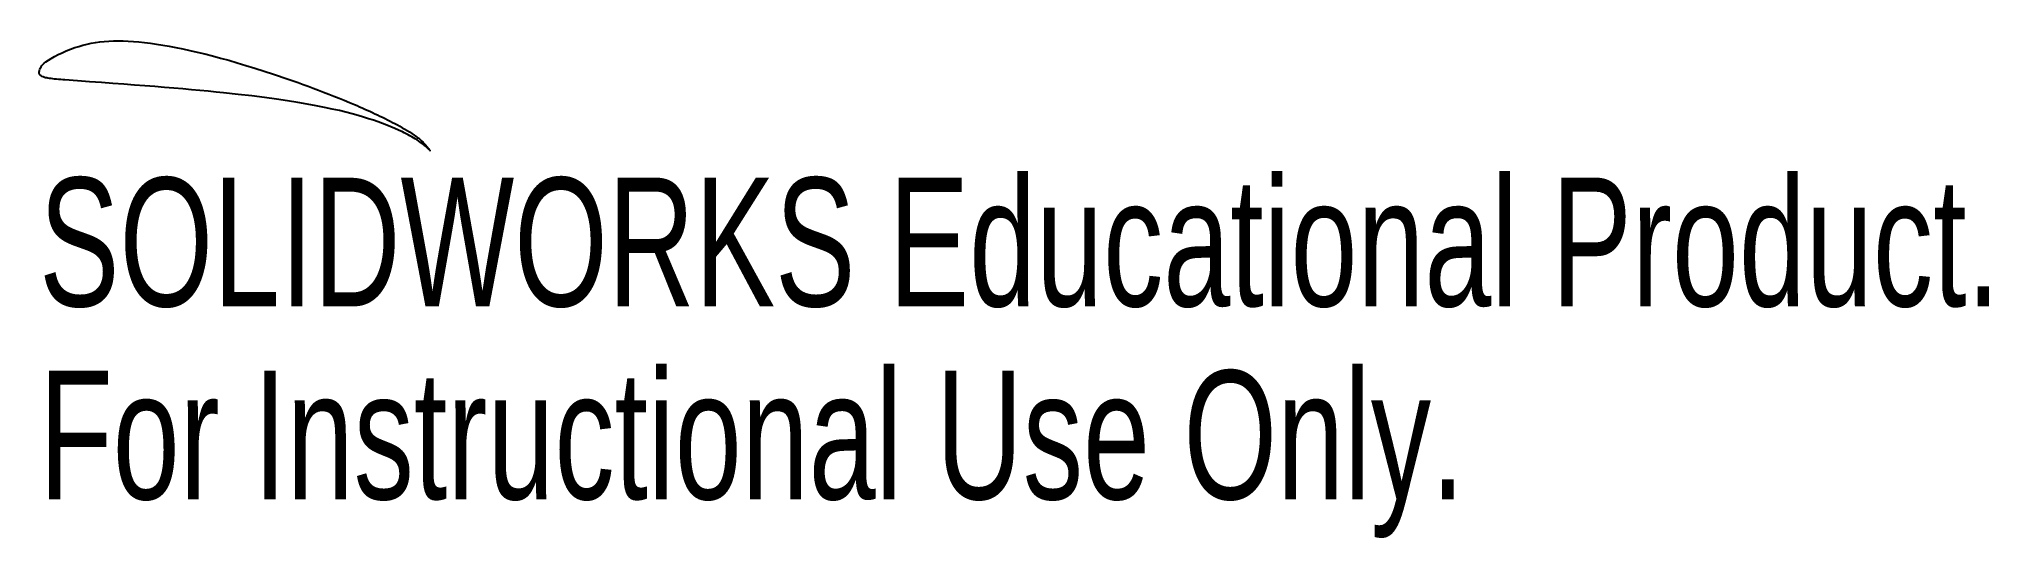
# Model space of a CAD drawing. Header units: millimetres. Extents: x 0.9 to 74.2, y -16.1 to 2.6.
import ezdxf

# ---------------------------------------------------------------- set-up
doc = ezdxf.new("R2010")
doc.units = ezdxf.units.MM
doc.styles.add('SLDTEXTSTYLE0', font='TXT', dxfattribs={"width": 0.7})

msp = doc.modelspace()

# ---------------------------------------------------------------- linework, layer by layer
at = {"color": 7, "linetype": 'Continuous'}
msp.add_open_spline([(15.607, -1.568), (15.607, -1.568), (15.607, -1.568), (15.607, -1.568), (15.607, -1.568), (15.607, -1.568), (15.606, -1.566), (15.603, -1.563), (15.596, -1.555), (15.581, -1.537), (15.56, -1.511), (15.533, -1.472), (15.46, -1.372), (15.296, -1.19), (14.902, -0.897), (14.05, -0.411), (12.265, 0.408), (8.576, 1.754), (4.767, 2.68), (2.58, 2.538), (1.07, 1.761), (0.934, 1.522), (0.912, 1.308), (0.994, 1.221), (1.11, 1.181), (1.349, 1.126), (4.284, 0.917), (10.152, 0.46), (13.014, -0.227), (14.387, -0.759), (15.036, -1.107), (15.334, -1.319), (15.477, -1.444), (15.545, -1.507), (15.581, -1.542), (15.6, -1.561), (15.606, -1.567), (15.607, -1.568), (15.607, -1.568), (15.607, -1.568), (15.607, -1.568), (15.607, -1.568), (15.607, -1.568)], degree=3, knots=[0, 0, 0, 0, 0.000001, 0.000001, 0.000003, 0.000009, 0.000025, 0.000073, 0.000211, 0.000573, 0.001307, 0.002364, 0.00389, 0.007841, 0.015644, 0.031297, 0.062601, 0.125217, 0.250445, 0.375468, 0.445342, 0.499514, 0.508262, 0.515116, 0.518944, 0.522858, 0.530686, 0.624525, 0.81222, 0.906091, 0.953041, 0.976537, 0.988202, 0.994255, 0.997204, 0.998812, 0.999676, 0.99993, 0.999986, 0.999997, 0.999999, 1, 1, 1, 1], dxfattribs=at)

# ---------------------------------------------------------------- texts
at = {"color": 7, "linetype": 'Continuous', "char_height": 4.83362, "attachment_point": 1, "style": 'SLDTEXTSTYLE0'}
for s, insert in [('SOLIDWORKS Educational Product.', (0.92, -2.588)), ('For Instructional Use Only.', (0.92, -9.838))]:
    msp.add_mtext(s, dxfattribs=dict(at, insert=insert))

doc.saveas('drawing.dxf')
